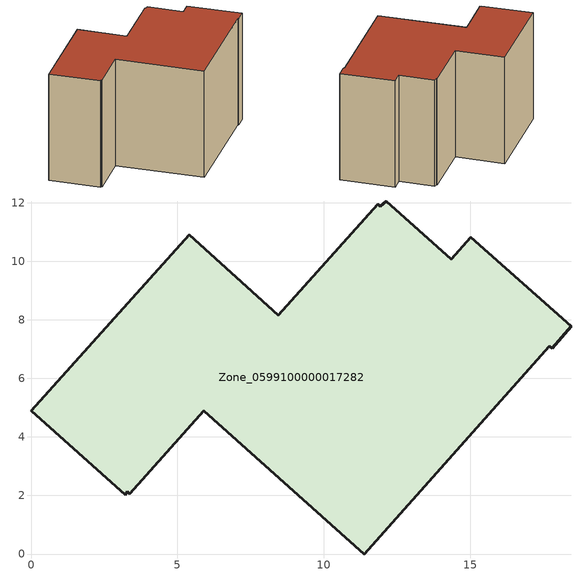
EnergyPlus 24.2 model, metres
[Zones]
Zone_0599100000017282
 floor ground (C_G): 0,4.89 5.41,10.91 8.45,8.16 11.84,11.95 11.92,11.89 12.14,12.06 14.36,10.08 15.02,10.83 18.46,7.78 17.8,7.03 17.71,7.09 11.38,0 5.89,4.9 3.37,2.06 3.29,2.13 3.22,2.03 z0
 wall outside (C_F): 17.71,7.09 17.8,7.03 18.46,7.78 15.02,10.83 14.36,10.08 12.14,12.06 11.92,11.89 11.84,11.95 8.45,8.16 5.41,10.91 0,4.89 3.22,2.03 3.29,2.13 3.37,2.06 5.89,4.9 11.38,0 17.71,7.09 z0:9.49
 roof outside (C_R): 3.22,2.03 3.29,2.13 3.37,2.06 5.89,4.9 11.38,0 17.71,7.09 17.8,7.03 18.46,7.78 15.02,10.83 14.36,10.08 12.14,12.06 11.92,11.89 11.84,11.95 8.45,8.16 5.41,10.91 0,4.89 z9.49
[BUILDING]
Pand.0599100000017282: North Axis=0; Terrain=City; Loads Convergence Tolerance Value=0.04; Temperature Convergence Tolerance Value=0.4; Solar Distribution=FullExterior; Maximum Number of Warmup Days=25; Minimum Number of Warmup Days=1
[Site:Location]
Rotterdam.The.Hague.AP_ZH_NLD Design_Conditions: Latitude=51.96; Longitude=4.45; Time Zone=1; Elevation=-4.5
[SITE:GROUNDTEMPERATURE:BUILDINGSURFACE]
18, 18, 18, 18, 18, 18, 18, 18, 18, 18, 18, 18
[MATERIAL] Thermal Absorptance=0.9; Solar Absorptance=0.7; Visible Absorptance=0.7
Name | Roughness | Thickness | Conductivity | Density | Specific Heat
G.TC.1946 | MediumSmooth | 0.15 | 1 | 540 | 1210
F.TC.1946 | Rough | 0.3 | 0.857143 | 1920 | 840
R.TC.1946 | MediumRough | 0.2 | 0.909091 | 1500 | 1000
[CONSTRUCTION]
C_G: G.TC.1946
C_F: F.TC.1946
C_R: R.TC.1946
[ZONE]
Zone_0599100000017282: Type=1; Multiplier=1; Ceiling Height=Autocalculate; Volume=Autocalculate; Floor Area=autocalculate; Part of Total Floor Area=Yes
[ZONEINFILTRATION:DESIGNFLOWRATE]
Infil_Zone_0599100000017282: Zone or ZoneList or Space or SpaceList=Zone_0599100000017282; Schedule=AlwaysOn; Design Flow Rate Calculation Method=Flow/Area; Flow Rate per Floor Area=0.003; Constant Term Coefficient=1; Temperature Term Coefficient=0; Velocity Term Coefficient=0; Velocity Squared Term Coefficient=0
[HVACTEMPLATE:ZONE:IDEALLOADSAIRSYSTEM]
Zone_0599100000017282: Maximum Heating Supply Air Temperature=50; Minimum Cooling Supply Air Temperature=13; Maximum Heating Supply Air Humidity Ratio=0.0156; Minimum Cooling Supply Air Humidity Ratio=0.0077; Heating Limit=NoLimit; Cooling Limit=NoLimit; Dehumidification Control Type=ConstantSensibleHeatRatio; Cooling Sensible Heat Ratio=0.7; Dehumidification Setpoint=60; Humidification Control Type=None; Humidification Setpoint=30; Outdoor Air Method=None; Outdoor Air Flow Rate per Person=0.00944; Outdoor Air Flow Rate per Zone Floor Area=0; Outdoor Air Flow Rate per Zone=0; Demand Controlled Ventilation Type=None; Outdoor Air Economizer Type=NoEconomizer; Heat Recovery Type=None; Sensible Heat Recovery Effectiveness=0.7; Latent Heat Recovery Effectiveness=0.65
[ZONECONTROL:THERMOSTAT]
ThermostatControl_Zone_0599100000017282: Zone or ZoneList=Zone_0599100000017282; Control Type Schedule=DualSetpointControlType; Control 1=Thermostat_Zone_0599100000017282; Temperature Difference Between Cutout And Setpoint=0
[THERMOSTATSETPOINT:DUALSETPOINT]
Thermostat_Zone_0599100000017282: Heating Setpoint Temperature Schedule=HeatingSetpoint_Zone_0599100000017282; Cooling Setpoint Temperature Schedule=CoolingSetpoint_Zone_0599100000017282
[SCHEDULE:COMPACT]
HeatingSetpoint_Zone_0599100000017282: Through: 12/31, For: AllDays, Until: 24:00, 21
CoolingSetpoint_Zone_0599100000017282: Through: 12/31, For: AllDays, Until: 24:00, 24
DualSetpointControlType: Through: 12/31, For: AllDays, Until: 24:00, 4
AlwaysOn: Through: 12/31, For: AllDays, Until: 24:00, 1
